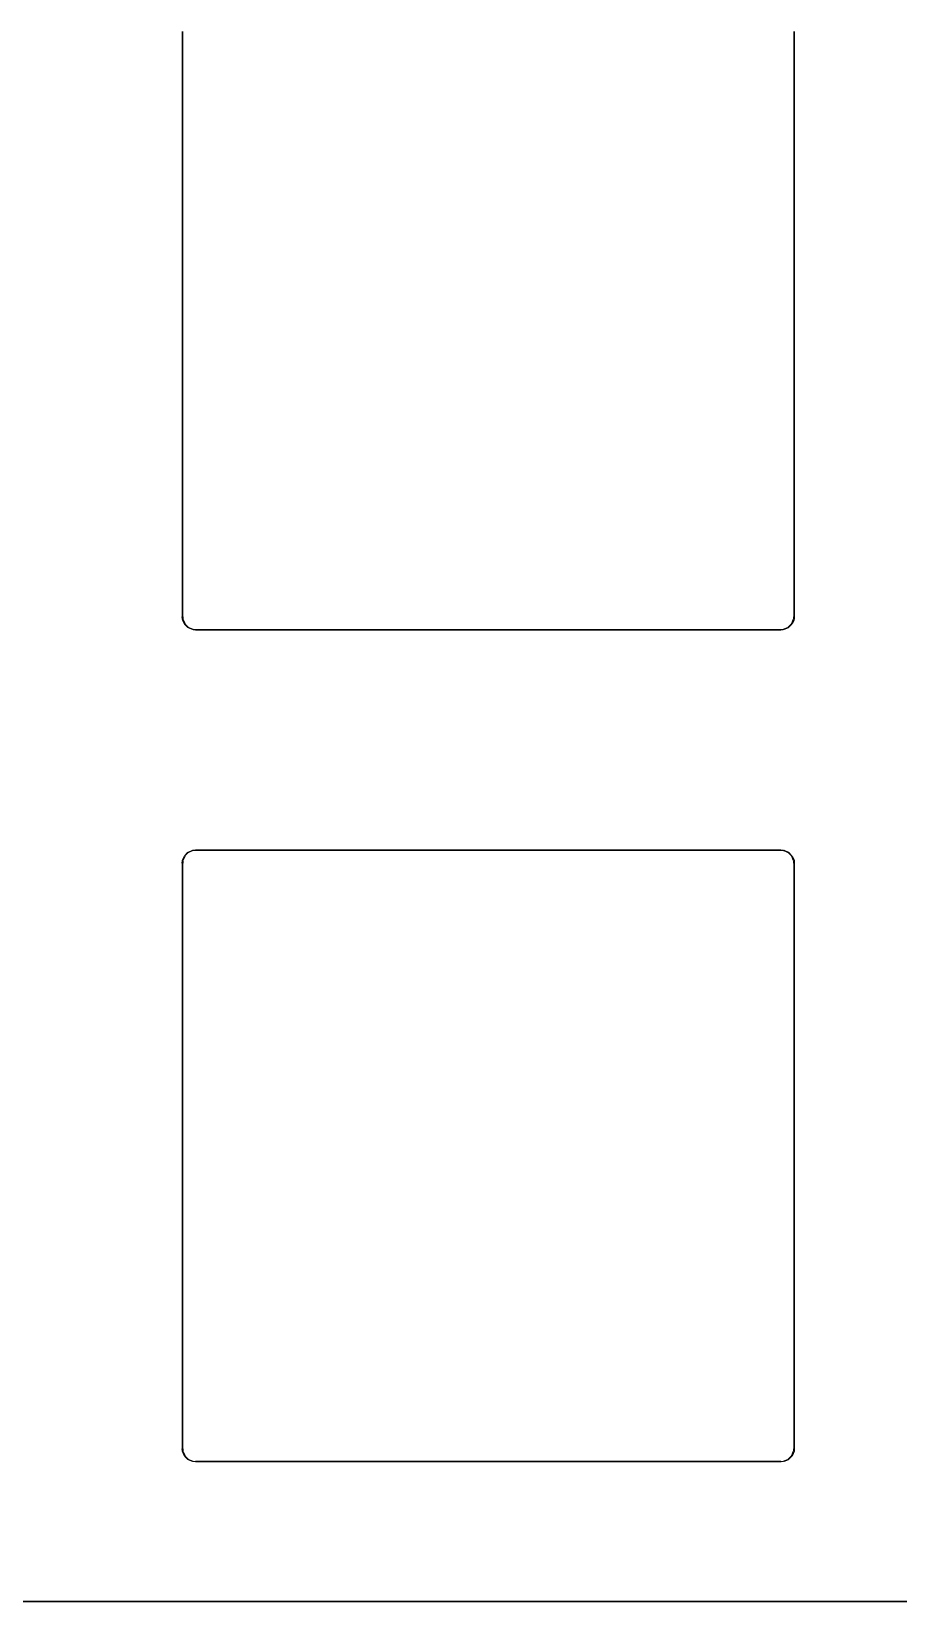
# Model space of a CAD drawing. Extents: x 1 to 15.8, y -6.8 to -1.3.
# Drawn here: x 14.21 to 14.992, y -6.577 to -5.161 of the extents above; entities that cross this region are included whole.
import ezdxf

# ---------------------------------------------------------------- set-up
doc = ezdxf.new("R2010")
doc.units = 0
doc.header["$MEASUREMENT"] = 0
doc.layers.add('BLACK', color=7, linetype='CONTINUOUS')

msp = doc.modelspace()

# ---------------------------------------------------------------- linework, layer by layer
at = {"layer": 'BLACK', "linetype": 'CONTINUOUS'}
for p, q in [((14.3465, -5.16111), (14.3465, -5.16112)), ((14.3465, -5.16112), (14.3465, -5.16111)), ((14.3465, -5.16111), (14.3465, -5.16111)), ((14.3465, -5.16111), (14.3465, -5.16111)), ((14.3465, -5.16112), (14.3465, -5.68867)), ((14.3465, -5.68867), (14.3465, -5.16112)), ((14.8977, -5.16111), (14.8977, -5.16112)), ((14.8977, -5.16112), (14.8977, -5.16111)), ((14.8977, -5.16111), (14.8977, -5.16111)), ((14.8977, -5.16111), (14.8977, -5.16111)), ((14.8977, -5.16112), (14.8977, -5.68867)), ((14.8977, -5.68867), (14.8977, -5.16112)), ((14.3463, -5.68888), (14.3465, -5.68886)), ((14.3465, -5.69082), (14.3463, -5.68888)), ((14.3465, -5.68867), (14.3465, -5.68868)), ((14.3465, -5.68868), (14.3465, -5.68867)), ((14.3465, -5.68868), (14.3465, -5.68868)), ((14.3465, -5.68868), (14.3465, -5.68868)), ((14.3465, -5.68886), (14.3467, -5.68885)), ((14.3465, -5.68886), (14.3465, -5.68886)), ((14.3465, -5.68886), (14.3465, -5.68886)), ((14.3467, -5.68885), (14.3468, -5.6908)), ((14.8974, -5.6908), (14.8975, -5.68885)), ((14.8975, -5.68885), (14.8977, -5.68886)), ((14.8977, -5.68867), (14.8977, -5.68868)), ((14.8977, -5.68868), (14.8977, -5.68867)), ((14.8977, -5.68868), (14.8977, -5.68868)), ((14.8977, -5.68868), (14.8977, -5.68868)), ((14.8977, -5.68886), (14.8977, -5.68886)), ((14.8977, -5.68886), (14.8977, -5.68886)), ((14.8977, -5.68886), (14.8979, -5.68888)), ((14.8979, -5.68888), (14.8978, -5.69082)), ((14.3466, -5.69081), (14.3465, -5.69082)), ((14.3465, -5.69125), (14.3467, -5.69117)), ((14.3482, -5.69519), (14.3465, -5.69125)), ((14.3468, -5.6908), (14.3466, -5.69081)), ((14.3466, -5.69081), (14.3466, -5.69081)), ((14.3466, -5.69081), (14.3466, -5.69081)), ((14.3467, -5.69117), (14.3469, -5.6911)), ((14.3467, -5.69117), (14.3467, -5.69117)), ((14.3467, -5.69117), (14.3467, -5.69117)), ((14.3469, -5.6911), (14.3485, -5.69504)), ((14.3484, -5.69511), (14.3482, -5.69519)), ((14.3485, -5.69504), (14.3484, -5.69511)), ((14.3484, -5.69511), (14.3484, -5.69511)), ((14.3484, -5.69511), (14.3484, -5.69511)), ((14.3484, -5.69556), (14.3486, -5.69543)), ((14.3514, -5.69858), (14.3484, -5.69556)), ((14.3486, -5.69543), (14.3487, -5.69529)), ((14.3486, -5.69543), (14.3486, -5.69543)), ((14.3486, -5.69543), (14.3486, -5.69543)), ((14.3487, -5.69529), (14.3517, -5.69831)), ((14.3516, -5.69844), (14.3514, -5.69858)), ((14.3517, -5.69831), (14.3516, -5.69844)), ((14.3516, -5.69844), (14.3516, -5.69844)), ((14.3516, -5.69844), (14.3516, -5.69844)), ((14.3518, -5.69883), (14.3519, -5.69865)), ((14.3558, -5.70046), (14.3518, -5.69883)), ((14.3519, -5.69865), (14.352, -5.69847)), ((14.3519, -5.69865), (14.3519, -5.69865)), ((14.3519, -5.69865), (14.3519, -5.69865)), ((14.352, -5.69847), (14.3559, -5.70011)), ((14.3559, -5.70011), (14.3558, -5.70028)), ((14.3558, -5.70028), (14.3558, -5.70028)), ((14.3558, -5.70028), (14.3558, -5.70028)), ((14.3558, -5.70028), (14.3558, -5.70046)), ((14.3562, -5.70037), (14.3562, -5.70017)), ((14.3562, -5.70017), (14.3582, -5.70028)), ((14.3562, -5.70056), (14.3562, -5.70037)), ((14.3562, -5.70037), (14.3562, -5.70037)), ((14.3562, -5.70037), (14.3562, -5.70037)), ((14.3581, -5.70066), (14.3562, -5.70056)), ((14.3582, -5.70028), (14.3581, -5.70047)), ((14.3581, -5.70047), (14.3581, -5.70047)), ((14.3581, -5.70047), (14.3581, -5.70047)), ((14.3581, -5.70047), (14.3581, -5.70066)), ((14.3583, -5.70049), (14.3583, -5.70048)), ((14.3583, -5.70048), (14.3583, -5.70048)), ((14.3583, -5.70048), (14.8859, -5.70048)), ((14.8859, -5.70049), (14.3583, -5.70049)), ((14.3583, -5.70049), (14.3583, -5.70049)), ((14.3583, -5.70049), (14.3583, -5.70049)), ((14.8859, -5.70048), (14.8859, -5.70049)), ((14.8859, -5.70048), (14.8859, -5.70048)), ((14.8859, -5.70049), (14.8859, -5.70049)), ((14.8859, -5.70049), (14.8859, -5.70049)), ((14.8861, -5.70028), (14.888, -5.70017)), ((14.8861, -5.70047), (14.8861, -5.70028)), ((14.8861, -5.70066), (14.8861, -5.70047)), ((14.8861, -5.70047), (14.8861, -5.70047)), ((14.8861, -5.70047), (14.8861, -5.70047)), ((14.888, -5.70056), (14.8861, -5.70066)), ((14.888, -5.70017), (14.888, -5.70037)), ((14.888, -5.70037), (14.888, -5.70037)), ((14.888, -5.70037), (14.888, -5.70037)), ((14.888, -5.70037), (14.888, -5.70056)), ((14.8883, -5.70011), (14.8922, -5.69847)), ((14.8884, -5.70028), (14.8883, -5.70011)), ((14.8924, -5.69883), (14.8884, -5.70046)), ((14.8884, -5.70046), (14.8884, -5.70028)), ((14.8884, -5.70028), (14.8884, -5.70028)), ((14.8884, -5.70028), (14.8884, -5.70028)), ((14.8922, -5.69847), (14.8923, -5.69865)), ((14.8923, -5.69865), (14.8923, -5.69865)), ((14.8923, -5.69865), (14.8923, -5.69865)), ((14.8923, -5.69865), (14.8924, -5.69883)), ((14.8925, -5.69831), (14.8955, -5.69529)), ((14.8926, -5.69844), (14.8925, -5.69831)), ((14.8928, -5.69858), (14.8926, -5.69844)), ((14.8926, -5.69844), (14.8926, -5.69844)), ((14.8926, -5.69844), (14.8926, -5.69844)), ((14.8958, -5.69556), (14.8928, -5.69858)), ((14.8955, -5.69529), (14.8956, -5.69543)), ((14.8956, -5.69543), (14.8956, -5.69543)), ((14.8956, -5.69543), (14.8956, -5.69543)), ((14.8956, -5.69543), (14.8958, -5.69556)), ((14.8957, -5.69504), (14.8973, -5.6911)), ((14.8958, -5.69511), (14.8957, -5.69504)), ((14.896, -5.69519), (14.8958, -5.69511)), ((14.8958, -5.69511), (14.8958, -5.69511)), ((14.8958, -5.69511), (14.8958, -5.69511)), ((14.8977, -5.69125), (14.896, -5.69519)), ((14.8973, -5.6911), (14.8975, -5.69117)), ((14.8976, -5.69081), (14.8974, -5.6908)), ((14.8975, -5.69117), (14.8975, -5.69117)), ((14.8975, -5.69117), (14.8975, -5.69117)), ((14.8975, -5.69117), (14.8977, -5.69125)), ((14.8978, -5.69082), (14.8976, -5.69081)), ((14.8976, -5.69081), (14.8976, -5.69081)), ((14.8976, -5.69081), (14.8976, -5.69081)), ((14.3484, -5.90423), (14.3514, -5.90121)), ((14.3517, -5.90148), (14.3487, -5.9045)), ((14.3514, -5.90121), (14.3516, -5.90135)), ((14.3516, -5.90135), (14.3516, -5.90135)), ((14.3516, -5.90135), (14.3516, -5.90135)), ((14.3516, -5.90135), (14.3517, -5.90148)), ((14.3518, -5.90097), (14.3558, -5.89933)), ((14.3519, -5.90114), (14.3518, -5.90097)), ((14.352, -5.90132), (14.3519, -5.90114)), ((14.3519, -5.90114), (14.3519, -5.90114)), ((14.3519, -5.90114), (14.3519, -5.90114)), ((14.3559, -5.89969), (14.352, -5.90132)), ((14.3558, -5.89933), (14.3558, -5.89951)), ((14.3558, -5.89951), (14.3558, -5.89951)), ((14.3558, -5.89951), (14.3558, -5.89951)), ((14.3558, -5.89951), (14.3559, -5.89969)), ((14.3562, -5.89924), (14.3581, -5.89913)), ((14.3562, -5.89943), (14.3562, -5.89924)), ((14.3562, -5.89962), (14.3562, -5.89943)), ((14.3562, -5.89943), (14.3562, -5.89943)), ((14.3562, -5.89943), (14.3562, -5.89943)), ((14.3582, -5.89951), (14.3562, -5.89962)), ((14.3581, -5.89913), (14.3581, -5.89932)), ((14.3581, -5.89932), (14.3581, -5.89932)), ((14.3581, -5.89932), (14.3581, -5.89932)), ((14.3581, -5.89932), (14.3582, -5.89951)), ((14.3583, -5.89931), (14.3583, -5.8993)), ((14.3583, -5.8993), (14.3583, -5.8993)), ((14.3583, -5.8993), (14.8859, -5.8993)), ((14.8859, -5.89931), (14.3583, -5.89931)), ((14.3583, -5.89931), (14.3583, -5.89931)), ((14.3583, -5.89931), (14.3583, -5.89931)), ((14.8859, -5.8993), (14.8859, -5.89931)), ((14.8859, -5.8993), (14.8859, -5.8993)), ((14.8859, -5.89931), (14.8859, -5.89931)), ((14.8859, -5.89931), (14.8859, -5.89931)), ((14.8861, -5.89932), (14.8861, -5.89913)), ((14.8861, -5.89913), (14.888, -5.89924)), ((14.8861, -5.89951), (14.8861, -5.89932)), ((14.8861, -5.89932), (14.8861, -5.89932)), ((14.8861, -5.89932), (14.8861, -5.89932)), ((14.888, -5.89962), (14.8861, -5.89951)), ((14.888, -5.89924), (14.888, -5.89943)), ((14.888, -5.89943), (14.888, -5.89943)), ((14.888, -5.89943), (14.888, -5.89943)), ((14.888, -5.89943), (14.888, -5.89962)), ((14.8883, -5.89969), (14.8884, -5.89951)), ((14.8922, -5.90132), (14.8883, -5.89969)), ((14.8884, -5.89951), (14.8884, -5.89933)), ((14.8884, -5.89933), (14.8924, -5.90097)), ((14.8884, -5.89951), (14.8884, -5.89951)), ((14.8884, -5.89951), (14.8884, -5.89951)), ((14.8923, -5.90114), (14.8922, -5.90132)), ((14.8924, -5.90097), (14.8923, -5.90114)), ((14.8923, -5.90114), (14.8923, -5.90114)), ((14.8923, -5.90114), (14.8923, -5.90114)), ((14.8925, -5.90148), (14.8926, -5.90135)), ((14.8955, -5.9045), (14.8925, -5.90148)), ((14.8926, -5.90135), (14.8928, -5.90121)), ((14.8926, -5.90135), (14.8926, -5.90135)), ((14.8926, -5.90135), (14.8926, -5.90135)), ((14.8928, -5.90121), (14.8958, -5.90423)), ((14.3463, -5.91092), (14.3465, -5.90897)), ((14.3465, -5.91093), (14.3463, -5.91092)), ((14.3465, -5.90854), (14.3482, -5.9046)), ((14.3467, -5.90862), (14.3465, -5.90854)), ((14.3465, -5.90897), (14.3466, -5.90898)), ((14.3467, -5.91094), (14.3465, -5.91093)), ((14.3465, -5.91093), (14.3465, -5.91093)), ((14.3465, -5.91093), (14.3465, -5.91093)), ((14.3465, -5.91111), (14.3465, -5.91112)), ((14.3465, -5.91112), (14.3465, -5.91111)), ((14.3465, -5.91111), (14.3465, -5.91111)), ((14.3465, -5.91111), (14.3465, -5.91111)), ((14.3465, -5.91112), (14.3465, -6.43867)), ((14.3465, -6.43867), (14.3465, -5.91112)), ((14.3466, -5.90898), (14.3466, -5.90898)), ((14.3466, -5.90898), (14.3466, -5.90898)), ((14.3466, -5.90898), (14.3468, -5.90899)), ((14.3469, -5.90869), (14.3467, -5.90862)), ((14.3467, -5.90862), (14.3467, -5.90862)), ((14.3467, -5.90862), (14.3467, -5.90862)), ((14.3468, -5.90899), (14.3467, -5.91094)), ((14.3485, -5.90475), (14.3469, -5.90869)), ((14.3482, -5.9046), (14.3484, -5.90468)), ((14.3486, -5.90437), (14.3484, -5.90423)), ((14.3484, -5.90468), (14.3484, -5.90468)), ((14.3484, -5.90468), (14.3484, -5.90468)), ((14.3484, -5.90468), (14.3485, -5.90475)), ((14.3487, -5.9045), (14.3486, -5.90437)), ((14.3486, -5.90437), (14.3486, -5.90437)), ((14.3486, -5.90437), (14.3486, -5.90437)), ((14.8956, -5.90437), (14.8955, -5.9045)), ((14.8958, -5.90423), (14.8956, -5.90437)), ((14.8956, -5.90437), (14.8956, -5.90437)), ((14.8956, -5.90437), (14.8956, -5.90437)), ((14.8957, -5.90475), (14.8958, -5.90468)), ((14.8973, -5.90869), (14.8957, -5.90475)), ((14.8958, -5.90468), (14.896, -5.9046)), ((14.8958, -5.90468), (14.8958, -5.90468)), ((14.8958, -5.90468), (14.8958, -5.90468)), ((14.896, -5.9046), (14.8977, -5.90854)), ((14.8975, -5.90862), (14.8973, -5.90869)), ((14.8974, -5.90899), (14.8976, -5.90898)), ((14.8975, -5.91094), (14.8974, -5.90899)), ((14.8977, -5.90854), (14.8975, -5.90862)), ((14.8975, -5.90862), (14.8975, -5.90862)), ((14.8975, -5.90862), (14.8975, -5.90862)), ((14.8977, -5.91093), (14.8975, -5.91094)), ((14.8976, -5.90898), (14.8978, -5.90897)), ((14.8976, -5.90898), (14.8976, -5.90898)), ((14.8976, -5.90898), (14.8976, -5.90898)), ((14.8979, -5.91092), (14.8977, -5.91093)), ((14.8977, -5.91093), (14.8977, -5.91093)), ((14.8977, -5.91093), (14.8977, -5.91093)), ((14.8977, -5.91111), (14.8977, -5.91112)), ((14.8977, -5.91112), (14.8977, -5.91111)), ((14.8977, -5.91111), (14.8977, -5.91111)), ((14.8977, -5.91111), (14.8977, -5.91111)), ((14.8977, -5.91112), (14.8977, -6.43867)), ((14.8977, -6.43867), (14.8977, -5.91112)), ((14.8978, -5.90897), (14.8979, -5.91092)), ((14.3463, -6.43888), (14.3465, -6.43887)), ((14.3465, -6.44082), (14.3463, -6.43888)), ((14.3465, -6.43867), (14.3465, -6.43868)), ((14.3465, -6.43868), (14.3465, -6.43867)), ((14.3465, -6.43868), (14.3465, -6.43868)), ((14.3465, -6.43868), (14.3465, -6.43868)), ((14.3465, -6.43887), (14.3467, -6.43885)), ((14.3465, -6.43887), (14.3465, -6.43887)), ((14.3465, -6.43887), (14.3465, -6.43887)), ((14.3466, -6.44081), (14.3465, -6.44082)), ((14.3468, -6.4408), (14.3466, -6.44081)), ((14.3466, -6.44081), (14.3466, -6.44081)), ((14.3466, -6.44081), (14.3466, -6.44081)), ((14.3467, -6.43885), (14.3468, -6.4408)), ((14.8974, -6.4408), (14.8975, -6.43885)), ((14.8976, -6.44081), (14.8974, -6.4408)), ((14.8975, -6.43885), (14.8977, -6.43887)), ((14.8978, -6.44082), (14.8976, -6.44081)), ((14.8976, -6.44081), (14.8976, -6.44081)), ((14.8976, -6.44081), (14.8976, -6.44081)), ((14.8977, -6.43867), (14.8977, -6.43868)), ((14.8977, -6.43868), (14.8977, -6.43867)), ((14.8977, -6.43868), (14.8977, -6.43868)), ((14.8977, -6.43868), (14.8977, -6.43868)), ((14.8977, -6.43887), (14.8977, -6.43887)), ((14.8977, -6.43887), (14.8977, -6.43887)), ((14.8977, -6.43887), (14.8979, -6.43888)), ((14.8979, -6.43888), (14.8978, -6.44082)), ((14.3465, -6.44125), (14.3467, -6.44117)), ((14.3482, -6.44519), (14.3465, -6.44125)), ((14.3467, -6.44117), (14.3469, -6.4411)), ((14.3467, -6.44117), (14.3467, -6.44117)), ((14.3467, -6.44117), (14.3467, -6.44117)), ((14.3469, -6.4411), (14.3485, -6.44504)), ((14.3484, -6.44512), (14.3482, -6.44519)), ((14.3485, -6.44504), (14.3484, -6.44512)), ((14.3484, -6.44512), (14.3484, -6.44512)), ((14.3484, -6.44512), (14.3484, -6.44512)), ((14.3484, -6.44556), (14.3486, -6.44543)), ((14.3514, -6.44858), (14.3484, -6.44556)), ((14.3486, -6.44543), (14.3487, -6.44529)), ((14.3486, -6.44543), (14.3486, -6.44543)), ((14.3486, -6.44543), (14.3486, -6.44543)), ((14.3487, -6.44529), (14.3517, -6.44831)), ((14.3516, -6.44844), (14.3514, -6.44858)), ((14.3517, -6.44831), (14.3516, -6.44844)), ((14.3516, -6.44844), (14.3516, -6.44844)), ((14.3516, -6.44844), (14.3516, -6.44844)), ((14.3518, -6.44883), (14.3519, -6.44865)), ((14.3558, -6.45046), (14.3518, -6.44883)), ((14.3519, -6.44865), (14.352, -6.44847)), ((14.3519, -6.44865), (14.3519, -6.44865)), ((14.3519, -6.44865), (14.3519, -6.44865)), ((14.352, -6.44847), (14.3559, -6.45011)), ((14.3559, -6.45011), (14.3558, -6.45028)), ((14.3558, -6.45028), (14.3558, -6.45028)), ((14.3558, -6.45028), (14.3558, -6.45028)), ((14.3558, -6.45028), (14.3558, -6.45046)), ((14.3562, -6.45037), (14.3562, -6.45018)), ((14.3562, -6.45018), (14.3582, -6.45028)), ((14.3562, -6.45056), (14.3562, -6.45037)), ((14.3562, -6.45037), (14.3562, -6.45037)), ((14.3562, -6.45037), (14.3562, -6.45037)), ((14.3581, -6.45067), (14.3562, -6.45056)), ((14.3582, -6.45028), (14.3581, -6.45047)), ((14.3581, -6.45047), (14.3581, -6.45048)), ((14.3581, -6.45048), (14.3581, -6.45048)), ((14.3581, -6.45048), (14.3581, -6.45067)), ((14.3583, -6.45049), (14.3583, -6.45048)), ((14.3583, -6.45048), (14.3583, -6.45048)), ((14.3583, -6.45048), (14.8859, -6.45048)), ((14.8859, -6.45049), (14.3583, -6.45049)), ((14.3583, -6.45049), (14.3583, -6.45049)), ((14.3583, -6.45049), (14.3583, -6.45049)), ((14.8859, -6.45048), (14.8859, -6.45049)), ((14.8859, -6.45048), (14.8859, -6.45048)), ((14.8859, -6.45049), (14.8859, -6.45049)), ((14.8859, -6.45049), (14.8859, -6.45049)), ((14.8861, -6.45028), (14.888, -6.45018)), ((14.8861, -6.45048), (14.8861, -6.45028)), ((14.8861, -6.45067), (14.8861, -6.45048)), ((14.8861, -6.45048), (14.8861, -6.45048)), ((14.8861, -6.45048), (14.8861, -6.45048)), ((14.888, -6.45056), (14.8861, -6.45067)), ((14.888, -6.45018), (14.888, -6.45037)), ((14.888, -6.45037), (14.888, -6.45037)), ((14.888, -6.45037), (14.888, -6.45037)), ((14.888, -6.45037), (14.888, -6.45056)), ((14.8883, -6.45011), (14.8922, -6.44847)), ((14.8884, -6.45028), (14.8883, -6.45011)), ((14.8924, -6.44883), (14.8884, -6.45046)), ((14.8884, -6.45046), (14.8884, -6.45028)), ((14.8884, -6.45028), (14.8884, -6.45028)), ((14.8884, -6.45028), (14.8884, -6.45028)), ((14.8922, -6.44847), (14.8923, -6.44865)), ((14.8923, -6.44865), (14.8923, -6.44865)), ((14.8923, -6.44865), (14.8923, -6.44865)), ((14.8923, -6.44865), (14.8924, -6.44883)), ((14.8925, -6.44831), (14.8955, -6.44529)), ((14.8926, -6.44844), (14.8925, -6.44831)), ((14.8928, -6.44858), (14.8926, -6.44844)), ((14.8926, -6.44844), (14.8926, -6.44844)), ((14.8926, -6.44844), (14.8926, -6.44844)), ((14.8958, -6.44556), (14.8928, -6.44858)), ((14.8955, -6.44529), (14.8956, -6.44543)), ((14.8956, -6.44543), (14.8956, -6.44543)), ((14.8956, -6.44543), (14.8956, -6.44543)), ((14.8956, -6.44543), (14.8958, -6.44556)), ((14.8957, -6.44504), (14.8973, -6.4411)), ((14.8958, -6.44512), (14.8957, -6.44504)), ((14.896, -6.44519), (14.8958, -6.44512)), ((14.8958, -6.44512), (14.8958, -6.44512)), ((14.8958, -6.44512), (14.8958, -6.44512)), ((14.8977, -6.44125), (14.896, -6.44519)), ((14.8973, -6.4411), (14.8975, -6.44117)), ((14.8975, -6.44117), (14.8975, -6.44117)), ((14.8975, -6.44117), (14.8975, -6.44117)), ((14.8975, -6.44117), (14.8977, -6.44125)), ((13.3912, -6.57671), (15.6945, -6.57648)), ((15.6945, -6.57649), (13.3912, -6.57672))]:
    msp.add_line(p, q, dxfattribs=at)

doc.saveas('drawing.dxf')
